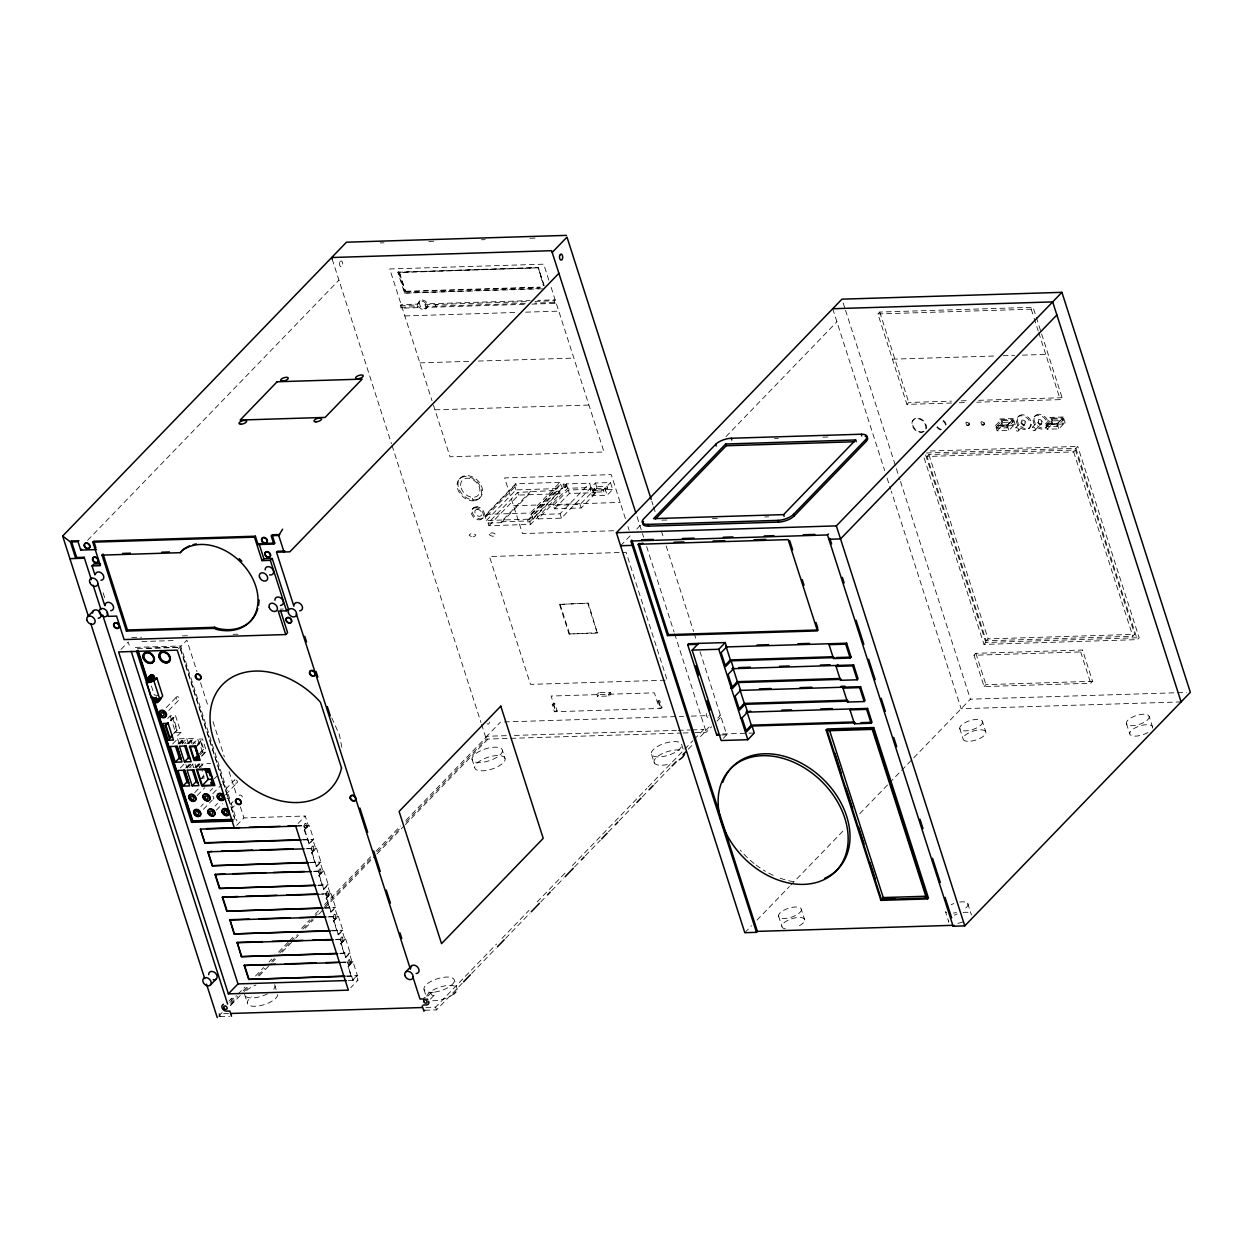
<?xml version="1.0" encoding="UTF-8"?>
<svg xmlns="http://www.w3.org/2000/svg" width="1253" height="1253" viewBox="0 0 1253 1253"><rect width="100%" height="100%" fill="white"/><g stroke="black" fill="none" stroke-linecap="round" stroke-linejoin="round"><path stroke-width="0.75" stroke-dasharray="5 3.75" d="M418.972 303.132C415.557 303.774 417.782 310.587 419.818 305.748M524.208 304.354L425.863 307.408L425.033 304.808L426.881 302.897M202.093 755.872L206.369 751.127L202.469 738.988L197.676 739.145L192.743 744.251M87.569 540.356L338.936 280.124M542.58 288.801L404.547 293.092L397.843 272.23L538.289 267.406L544.977 288.268M399.425 272.59L405.565 291.714L399.425 272.59L538.195 267.813L543.771 285.214M404.547 293.092L539.15 288.456M417.969 307.658L401.085 308.175L400.255 305.575L401.179 304.62L418.048 304.087L418.11 303.21A4.965 3.681 44 0 1 425.331 302.991L425.957 303.852L530.082 300.61M401.085 308.175L402.009 307.22L418.894 306.703L419.52 307.565A4.965 3.681 44 0 0 426.725 307.33L426.787 306.452L527.059 303.336M419.129 301.566L420.053 300.61M425.863 307.408L427.712 305.497M425.707 308.974L426.646 308.019M120.993 649.446L128.213 641.99L129.999 647.566M538.289 267.406L543.316 285.684M178.459 648.866L186.869 640.158L196.972 671.639M534.937 301.393L554.218 300.798L555.142 299.827L537.788 300.375M531.93 304.119L555.063 303.398L555.987 302.443L534.78 303.101M166.242 707.6L176.532 696.934M168.779 710.435L179.069 699.785A1.911 1.41 44 0 0 178.145 696.887A1.911 1.41 44 0 0 176.203 698.407A1.911 1.41 44 0 0 179.069 699.785M167.73 718.408L170.204 715.855L175.53 715.698L180.902 732.394L175.968 737.5M170.204 720.271L173.306 717.703L177.268 730.06L173.572 733.882M170.831 720.256L173.306 717.703M170.612 720.804L175.53 715.698M174.167 732.629L177.268 730.06M172.695 743.953L177.628 738.847L184.348 738.628L186.024 743.859M177.973 744.078L181.528 740.413L183.126 740.366L184.254 743.89M179.414 743.734L184.348 738.628M179.571 744.031L183.126 740.366M181.873 743.655L186.807 738.565L193.526 738.346L195.202 743.577M187.151 743.796L190.707 740.116L192.304 740.069L193.432 743.609M188.592 743.452L193.526 738.346M188.749 743.749L192.304 740.069M197.551 744.094L202.469 738.988M195.907 746.569L201.279 741.651L203.738 749.341L197.833 755.465M196.549 746.553L201.279 741.651M180.385 767.885L184.081 764.048M459.459 478.928L460.384 477.973M200.731 751.8L203.738 749.341M185.648 768.011L189.203 764.346L190.346 767.87M187.104 767.666L190.801 763.844M187.261 767.964L190.801 764.283L191.944 767.823M200.245 754.682L202.72 752.145L205.805 752.035M189.563 767.588L194.497 762.482L196.173 767.713M201.435 756.232L206.369 751.127M194.841 767.729L198.381 764.048L199.979 764.001L201.122 767.541M196.282 767.384L201.216 762.278L202.328 765.771M196.439 767.682L199.979 764.001M199.634 767.384L203.19 763.703L210.676 763.469M201.592 778.802L203.957 776.359L201.686 769.295M194.716 792.663L199.744 787.464M479.272 498.443L480.197 497.472A13.893 10.322 44 0 0 471.645 476.532A13.893 10.322 44 0 0 459.005 489.171A13.893 10.322 44 0 0 480.197 497.472M472.491 508.906L473.415 507.951M197.254 795.514L204.787 787.698M214.31 778.755L216.675 776.312M210.081 791.035L212.603 788.435M212.838 793.666L221.64 784.55M200.84 806.509L203.346 803.909M560.451 484.097L562.675 488.419L533.105 519.055L486.446 520.496L485.036 516.158L486.712 516.095L486.148 514.356L515.735 483.736L559.887 482.358L560.451 484.097L530.865 514.732L530.317 512.994L559.887 482.358M482.358 518.711L483.282 517.755M485.036 516.158L514.623 485.522L516.299 485.475L515.735 483.736M203.362 809.344L212.164 800.244M486.712 516.095L516.299 485.475M225.681 789.186L234.483 780.071M486.446 520.496L516.017 489.876L562.675 488.419M225.681 794.621L237.005 782.906M215.062 806.071L217.568 803.471M556.849 491.239L559.355 491.16L560.185 493.76L530.614 524.396L488.952 525.696L488.106 523.081L517.693 492.445L556.583 490.362L556.849 491.239L527.278 521.859L526.996 520.997L556.583 490.362M488.952 525.696L518.538 495.06L560.185 493.76M216.33 810.205L222.611 803.706M488.106 523.081L501.435 522.673L501.169 521.796L530.739 491.176M501.435 522.673L531.021 492.037M230.536 804.316L233.058 801.716M231.805 808.467L234.327 805.867M235.047 819.603L180.072 647.096L137.407 648.428M530.865 514.732L561.281 484.065M236.723 825.382L243.943 817.927L305.262 816.016L308.395 825.758L304.244 830.05L309.24 843.942L313.689 839.353L309.225 825.429L297.587 825.79M527.278 521.859L529.768 521.781L566.293 483.924L589.615 483.188L591.009 487.542L567.687 488.263L538.101 518.899L536.707 514.544L560.028 513.824L589.615 483.188M565.667 487.213A1.989 1.472 44 0 0 564.696 484.206A1.989 1.472 44 0 0 562.675 485.788A1.989 1.472 44 0 0 565.667 487.213L566.121 486.744A1.989 1.472 44 0 0 565.15 483.721A1.989 1.472 44 0 0 563.145 485.303A1.989 1.472 44 0 0 566.121 486.744M553.45 505.319L568.236 490.001L594.909 489.171L596.021 492.648L581.22 507.966L554.562 508.796L553.45 505.319L580.108 504.489L594.909 489.171M554.562 508.796L569.363 493.478L596.021 492.648M538.101 518.899L561.422 518.162L595.441 483.016L610.446 482.546L612.686 489.5L607.125 495.248L592.136 495.718L589.897 488.748L607.627 487.997L607.078 486.258L596.24 486.603L592.544 490.424L593.108 492.163L603.93 491.834L607.627 487.997M593.108 492.163L596.804 488.341L596.24 486.603M592.136 495.718L597.681 489.97L612.686 489.5M592.544 490.424L603.366 490.095L610.446 482.546M298.057 823.487L305.262 816.016M304.244 830.05L309.225 825.429M308.708 843.958L312.858 839.667L315.693 848.485L311.543 852.776L316.539 866.669L320.987 862.064L316.508 848.156L304.886 848.516M311.543 852.776L316.508 848.156M559.543 604.432L588.33 603.085L597.352 633.125L569.034 634.002L559.543 604.432L588.33 603.085M620.58 545.744L631.387 534.545M636.806 528.954L640.863 524.756M726.035 436.561L836.91 321.786M316.007 866.684L320.157 862.393L322.976 871.211L318.842 875.487L323.838 889.395L328.27 884.79L323.807 870.882L314.127 871.18M318.842 875.487L323.807 870.882M951.575 403.012L906.937 404.39L877.899 313.955L879.747 312.044L1033.067 307.283L1062.105 397.718L1060.257 399.629L976.807 402.229M569.034 634.002L597.822 632.64M323.305 889.411L327.456 885.119L330.275 893.937L326.14 898.213L331.137 912.121L335.569 907.517L331.105 893.608L319.484 893.969M326.14 898.213L331.105 893.608M229.017 1001.084L231.476 998.531M485.741 737.359L500.527 722.057M229.8 1002.619L236.566 995.618M237.929 994.209L244.695 987.207M255.534 975.993L263.647 967.567M269.066 961.959L271.776 959.156M278.542 952.155L288.018 942.334M289.38 940.94L294.8 935.333M301.566 928.316L309.695 919.906M315.098 914.298L319.17 910.101M324.59 904.494L370.622 856.833M376.041 851.226L400.412 825.993M405.831 820.386L487.072 736.263L506.588 735.668M218.633 1016.214L222.705 1012.001M230.85 1003.559L237.647 996.527M243.082 990.904L247.154 986.675M258.024 975.429L264.822 968.397M271.619 961.364L274.329 958.545M279.764 952.922L289.286 943.07M290.633 941.661L297.431 934.628M302.866 929.006L312.373 919.154M313.736 917.76L319.17 912.121M324.605 906.499L370.81 858.665M377.592 851.633L400.694 827.732M406.129 822.093L486.289 739.098L681.178 733.052M230.411 1005.313L234.107 1001.492A1.989 1.472 44 0 0 233.152 998.469A1.989 1.472 44 0 0 231.132 1000.051A1.989 1.472 44 0 0 234.107 1001.492M228.688 1013.536L218.962 1013.834L219.855 1016.622L222.564 1013.818M230.693 1005.407L242.878 992.783M244.241 991.389L248.298 987.176M259.12 975.962L271.321 963.353M272.668 961.944L275.378 959.14M282.144 952.139L294.33 939.515M295.692 938.121L298.402 935.318M305.168 928.301L313.297 919.89M318.701 914.283L375.571 855.407M376.934 853.998L404.014 825.962M405.361 824.568L487.965 739.051L487.072 736.263M330.604 912.137L334.739 907.845L337.574 916.648L333.439 920.939L338.435 934.832L342.868 930.243L338.404 916.335L326.782 916.695M333.439 920.939L338.404 916.335M662.007 707.475L661.083 708.431L554.437 711.735L552.213 704.781L553.137 703.826L554.797 703.779L557.037 710.733L556.113 711.688L551.085 696.041L654.395 692.831L659.423 708.478L662.007 707.475L659.783 700.505L657.183 701.523L659.783 700.505M554.797 703.779L552.213 704.781M337.903 934.848L342.038 930.572L344.873 939.374L340.722 943.666L345.734 957.558L350.167 952.969L345.703 939.061L336.008 939.358M554.437 711.735L557.037 710.733M340.722 943.666L345.703 939.061M598.762 692.69L596.914 694.616L597.462 696.355L609.13 695.995L610.978 694.068L610.415 692.329L598.762 692.69L599.31 694.444L597.462 696.355M345.202 957.574L349.336 953.298L352.171 962.1L348.021 966.392L352.485 980.3L356.635 976.024L357.966 980.191L350.762 987.662M610.415 692.329L608.566 694.256L609.13 695.995M348.553 966.376L353.001 961.787L357.465 975.695L353.017 980.285L348.021 966.392M906.937 404.39L908.785 402.479L951.481 401.148M877.899 313.955L1031.219 309.193L1033.067 307.283M927.032 456.468L928.88 454.557L1075.513 449.999L1134.701 634.347L1132.853 636.258L986.205 640.816L927.032 456.468L1073.664 451.91L1075.513 449.999M968.569 425.44A1.989 1.472 44 0 0 967.598 422.433A1.989 1.472 44 0 0 965.577 424.015A1.989 1.472 44 0 0 968.569 425.44L969.023 424.971A1.989 1.472 44 0 0 968.052 421.948A1.989 1.472 44 0 0 966.047 423.53A1.989 1.472 44 0 0 969.023 424.971M427.743 996.151L431.455 992.313M983.558 424.986A1.989 1.472 44 0 0 982.587 421.963A1.989 1.472 44 0 0 980.582 423.545A1.989 1.472 44 0 0 983.558 424.986L984.028 424.501A1.989 1.472 44 0 0 983.057 421.494A1.989 1.472 44 0 0 981.036 423.075A1.989 1.472 44 0 0 984.028 424.501M430.39 999.111L434.086 995.274A1.989 1.472 44 0 0 433.115 992.266A15.882 6.234 -17.8 0 1 430.045 981.929A15.882 6.234 -17.8 0 1 454.275 979.924L456.953 988.272M995.477 425.566L1001.037 419.818L1012.69 419.457L1014.366 424.673L1008.822 430.421L997.153 430.781L995.477 425.566L1007.146 425.19L1012.69 419.457M425.879 1007.412L435.605 1007.114L496.533 944.026M501.952 938.419L529.032 910.383M537.145 901.972L565.589 872.527M572.355 865.525L646.83 788.419M648.177 787.009L683.386 750.563M684.749 749.169L692.862 740.758M694.225 739.348L703.7 729.544L704.593 732.332L699.174 737.939M996.589 426.396L1002.149 420.663L1012.142 420.35L1012.706 422.089L1007.146 427.837L997.153 428.134L996.589 426.396L1006.598 426.098L1012.142 420.35M997.153 428.134L1002.698 422.402L1012.706 422.089M705.705 730.53L711.077 724.97M717.797 718L720.491 715.212L716.591 715.338M424.83 1010.247L436.498 1009.887L462.216 983.26M471.692 973.44L496.063 948.208M505.554 938.403L529.925 913.155M540.748 901.941L546.167 896.334M551.586 890.726L563.772 878.118M574.61 866.904L580.014 861.297M585.433 855.689L600.328 840.262M608.457 831.851L613.876 826.244M619.295 820.637L635.537 803.815M642.303 796.814L647.723 791.207M654.489 784.19L670.747 767.369M688.336 749.153L693.755 743.546M694.835 732.629L706.253 732.269L711.641 726.709M717.014 721.133L721.055 716.951M997.153 430.781L1002.713 425.033L1014.366 424.673M1018.172 416.763L1019.096 415.808M1015.65 427.899L1022.119 421.196M1018.282 430.86A1.989 1.472 44 0 0 1017.326 427.853A1.989 1.472 44 0 0 1015.306 429.434A1.989 1.472 44 0 0 1018.282 430.86L1024.75 424.156A1.989 1.472 44 0 0 1023.795 421.149A1.989 1.472 44 0 0 1021.775 422.731A1.989 1.472 44 0 0 1024.75 424.156M723.388 738.236L727.633 733.835M1034.837 416.247L1035.761 415.291M1028.713 428.604A7.941 5.889 44 0 0 1024.844 416.56A7.941 5.889 44 0 0 1016.778 422.887A7.941 5.889 44 0 0 1028.713 428.604L1029.637 427.649A7.941 5.889 44 0 0 1025.768 415.604A7.941 5.889 44 0 0 1017.702 421.932A7.941 5.889 44 0 0 1029.637 427.649M1032.315 427.383L1038.784 420.679M1034.947 430.343A1.989 1.472 44 0 0 1033.976 427.336A1.989 1.472 44 0 0 1031.971 428.918A1.989 1.472 44 0 0 1034.947 430.343L1041.415 423.639A1.989 1.472 44 0 0 1040.46 420.632A1.989 1.472 44 0 0 1038.439 422.214A1.989 1.472 44 0 0 1041.415 423.639M1045.472 424L1051.016 418.267L1062.685 417.907L1064.361 423.122L1058.816 428.855L1047.148 429.231L1045.472 424L1057.14 423.639L1062.685 417.907M1046.584 424.845L1052.128 419.113L1062.137 418.8L1062.685 420.538L1057.14 426.286L1047.148 426.584L1046.584 424.845L1056.592 424.532L1062.137 418.8M1045.378 428.087A7.941 5.889 44 0 0 1041.509 416.043A7.941 5.889 44 0 0 1033.443 422.371A7.941 5.889 44 0 0 1045.378 428.087L1046.302 427.132A7.941 5.889 44 0 0 1042.433 415.088A7.941 5.889 44 0 0 1034.367 421.415A7.941 5.889 44 0 0 1046.302 427.132M1047.148 426.584L1052.692 420.851L1062.685 420.538M1047.148 429.231L1052.692 423.483L1064.361 423.122M926.453 452.975L1075.888 448.323L1077.737 446.413L1139.149 637.714L1137.301 639.641L983.997 644.402L922.568 453.085M986.205 640.816L988.069 638.905L1134.701 634.347M983.997 644.402L985.845 642.476L1139.149 637.714M974.02 655.241L975.868 653.33L1082.514 650.025L1092.569 681.319L1090.721 683.23L984.059 686.55L974.02 655.241L1080.666 651.936L1082.514 650.025M744.815 932.702L751.565 925.701M756.984 920.109L789.437 886.513M790.784 885.119L844.867 829.126M859.73 813.73L888.126 784.331M889.489 782.921L900.296 771.723M901.643 770.329L970.386 699.174L1186.45 692.455M984.059 686.55L985.907 684.639L1092.569 681.319M380.113 242.91L384.013 242.8M428.777 241.406L434.619 241.218M481.34 239.777L485.224 239.652M530.003 238.258L535.845 238.086M397.843 272.23L538.195 267.813M406.019 291.244L540.435 287.062M405.565 291.714L539.98 287.548M400.255 305.575L417.124 305.043M425.033 304.808L527.231 301.628M404.797 315.928L515.891 312.467M525.649 312.169L558.775 311.136M419.88 362.884L470.548 361.303M478.348 361.068L573.858 358.092M892.418 359.172L995.274 355.977M1003.042 355.742L1014.679 355.382M1022.448 355.147L1045.738 354.411M434.948 409.841L588.926 405.048M961.192 400.85L968.945 400.615M978.656 400.318L1062.105 397.718M959.344 402.761L967.097 402.526M774.479 438.675L778.364 438.55M822.986 437.172L828.797 436.984M930.243 451.002L1077.737 446.413M513.542 505.758L620.204 502.437M486.148 514.356L530.317 512.994M501.169 521.796L526.996 520.997M661.897 520.152L667.724 519.979M712.346 518.585L718.157 518.413M764.722 516.956L768.606 516.847M613.625 530.755L522.485 533.574L504.614 477.926L611.26 474.621L625.56 519.134M280.061 609.162L283.397 609.052M131.8 637.479L141.542 637.166M182.437 635.897L190.221 635.663M233.074 634.331L240.858 634.096M141.902 641.552L173.18 640.581M135.324 647.378L180.651 645.968L236.833 820.95M146.805 648.428L179.774 647.409L234.452 817.755M665.202 680.191L530.505 684.373L489.469 556.551L626.108 552.307L667.144 680.128M504.426 721.932L683.511 716.371M691.296 716.121L708.806 715.588M180.902 732.394L175.561 732.551L170.204 715.855M1181.109 701.915L961.145 708.744L891.259 491.082M514.388 735.417L676.369 730.389M678.327 730.327L690.043 729.966M691.985 729.904L703.7 729.544M683.12 732.989L692.878 732.692M722.636 733.992L754.29 733.005M721.712 734.947L726.709 734.791L700.051 651.732M202.359 776.406L203.957 776.359M199.525 778.176L204.568 778.019M296.82 826.119L308.395 825.758M305.09 828.076A2.381 1.3 88.2 0 0 306.186 824.537A2.381 1.3 88.2 0 0 303.931 824.458A2.381 1.3 88.2 0 0 305.09 828.076L305.622 828.061A2.381 1.3 88.2 0 0 306.719 824.521A2.381 1.3 88.2 0 0 304.463 824.443A2.381 1.3 88.2 0 0 305.622 828.061M302.051 839.714L313.689 839.353M303.21 839.964L312.858 839.667M306.045 848.782L315.693 848.485M312.389 850.803A2.381 1.3 88.2 0 0 313.469 847.263A2.381 1.3 88.2 0 0 311.23 847.185A2.381 1.3 88.2 0 0 312.389 850.803L312.921 850.787A2.381 1.3 88.2 0 0 314.002 847.247A2.381 1.3 88.2 0 0 311.762 847.169A2.381 1.3 88.2 0 0 312.921 850.787M309.35 862.424L320.987 862.064M310.509 862.69L320.157 862.393M313.344 871.508L322.976 871.211M319.687 873.529A2.381 1.3 88.2 0 0 320.768 869.989A2.381 1.3 88.2 0 0 318.528 869.911A2.381 1.3 88.2 0 0 319.687 873.529L320.22 873.498A2.381 1.3 88.2 0 0 321.301 869.974A2.381 1.3 88.2 0 0 319.061 869.895A2.381 1.3 88.2 0 0 320.22 873.498M318.591 885.104L328.27 884.79M317.808 885.417L327.456 885.119M318.701 894.282L330.275 893.937M326.986 896.24A2.381 1.3 88.2 0 0 328.067 892.716A2.381 1.3 88.2 0 0 325.827 892.637A2.381 1.3 88.2 0 0 326.986 896.24L327.519 896.224A2.381 1.3 88.2 0 0 328.599 892.7A2.381 1.3 88.2 0 0 326.36 892.622A2.381 1.3 88.2 0 0 327.519 896.224M323.947 907.877L335.569 907.517M325.107 908.143L334.739 907.845M327.926 916.961L337.574 916.648M334.285 918.966A2.381 1.3 88.2 0 0 335.365 915.442A2.381 1.3 88.2 0 0 333.126 915.363A2.381 1.3 88.2 0 0 334.285 918.966L334.817 918.95A2.381 1.3 88.2 0 0 335.898 915.426A2.381 1.3 88.2 0 0 333.658 915.332A2.381 1.3 88.2 0 0 334.817 918.95M331.246 930.603L342.868 930.243M332.405 930.869L342.038 930.572M335.224 939.672L344.873 939.374M341.583 941.692A2.381 1.3 88.2 0 0 342.664 938.168A2.381 1.3 88.2 0 0 340.409 938.074A2.381 1.3 88.2 0 0 341.583 941.692L342.116 941.676A2.381 1.3 88.2 0 0 343.197 938.152A2.381 1.3 88.2 0 0 340.957 938.058A2.381 1.3 88.2 0 0 342.116 941.676M340.471 953.267L350.167 952.969M339.688 953.596L349.336 953.298M341.364 962.147L353.001 961.787M340.597 962.461L352.171 962.1M348.867 964.418A2.381 1.3 88.2 0 0 349.963 960.894A2.381 1.3 88.2 0 0 347.707 960.8A2.381 1.3 88.2 0 0 348.867 964.418L349.399 964.403A2.381 1.3 88.2 0 0 350.495 960.879A2.381 1.3 88.2 0 0 348.24 960.785A2.381 1.3 88.2 0 0 349.399 964.403M345.828 976.056L357.465 975.695M346.987 976.322L356.635 976.024M348.303 980.488L357.966 980.191M219.855 1016.622L229.581 1016.308M158.505 695.54L154.291 694.976L151.018 684.78M202.72 752.145L197.676 739.145M331.81 717.906L339.422 734.853L342.006 748.135M1031.219 309.193L1033.537 316.429M1034.117 318.246L1038.189 330.902M1038.768 332.718L1060.257 399.629M1075.888 448.323L1137.301 639.641M1073.664 451.91L1132.853 636.258M1057.14 423.639L1058.816 428.855M1056.592 424.532L1057.14 426.286M1149.173 716.387A11.919 4.667 -17.8 0 1 1133.198 725.659A11.919 4.667 -17.8 0 1 1131.036 717.844A11.919 4.667 -17.8 0 1 1149.173 716.387L1152.525 726.834M1052.128 419.113L1052.692 420.851M1051.016 418.267L1052.692 423.483M1126.431 723.529L1129.783 733.976M1080.666 651.936L1090.721 683.23M1007.146 425.19L1008.822 430.421M1006.598 426.098L1007.146 427.837M1002.149 420.663L1002.698 422.402M1001.037 419.818L1002.713 425.033M928.88 454.557L988.069 638.905M879.747 312.044L908.785 402.479M925.622 454.886L985.845 642.476M975.868 653.33L985.907 684.639M982.587 721.9A11.919 4.667 -17.8 0 1 965.812 730.875A11.919 4.667 -17.8 0 1 965.092 722.636A11.919 4.667 -17.8 0 1 982.587 721.9L985.939 732.347A11.919 4.667 -17.8 0 1 969.164 741.306A11.919 4.667 -17.8 0 1 968.444 733.068A11.919 4.667 -17.8 0 1 985.939 732.347M843.159 302.897L844.945 308.473M845.54 310.337L899.905 479.633M900.5 481.497L970.386 699.174M832.712 308.739L884.681 470.611M887.077 478.051L890.664 489.218M959.735 728.369L963.087 738.8M967.708 903.413L971.059 913.86M801.403 909.6A11.919 4.667 -17.8 0 1 784.425 918.48A11.919 4.667 -17.8 0 1 784.08 910.132A11.919 4.667 -17.8 0 1 801.403 909.6L804.739 920.031M651.811 501.278L653.001 505.006M653.596 506.854L655.382 512.446M661.365 531.053L663.15 536.629M666.142 545.932L693.614 631.496M694.209 633.36L696.605 640.8M778.536 915.88L781.888 926.312M637.072 516.784L643.635 537.224M646.626 546.527L674.067 632.029M674.662 633.877L706.253 732.269M548.861 280.233L543.708 264.179L389.73 268.956L432.05 400.803M551.148 287.36L604.009 452.004L450.031 456.797L432.63 402.605M627.941 526.558L629.131 530.27M554.218 300.798L555.063 303.398M604.901 488.294L607.125 495.248M603.366 490.095L603.93 491.834M683.104 749.012L681.491 744A15.882 6.234 -17.8 0 0 657.527 746.428A15.882 6.234 -17.8 0 0 659.203 756.922A15.882 6.234 -17.8 0 0 681.757 745.629M595.441 483.016L597.681 489.97M658.859 701.476L661.083 708.431M658.107 700.568L660.347 707.522M580.108 504.489L581.22 507.966M566.293 483.924L567.687 488.263M568.236 490.001L569.363 493.478M651.591 754.525L654.27 762.873A15.882 6.234 -17.8 0 0 670.888 763.625M560.028 513.824L561.422 518.162M587.861 603.554L597.352 633.125M531.711 514.701L533.105 519.055M559.997 603.962L569.489 633.517M529.768 521.781L530.614 524.396M517.693 492.445L518.538 495.06M514.623 485.522L516.017 489.876M553.137 703.826L555.361 710.78M472.428 498.255L473.242 500.761M398.297 271.744L405.001 292.622M502.484 750.641A15.882 6.234 -17.8 0 1 479.852 762.482A15.882 6.234 -17.8 0 1 479.398 751.361A15.882 6.234 -17.8 0 1 502.484 750.641L505.163 758.989A15.882 6.234 -17.8 0 1 482.53 770.83A15.882 6.234 -17.8 0 1 482.076 759.71A15.882 6.234 -17.8 0 1 505.163 758.989M332.233 259.261L391.453 443.687M392.048 445.551L480.964 722.495M481.559 724.359L486.289 739.098M472.005 759.02L474.683 767.369M435.605 1007.114L436.498 1009.887M423.984 989.51L426.114 996.182M304.777 830.034L309.24 843.942M312.075 852.745L316.539 866.669M319.374 875.471L323.838 889.395M326.673 898.197L331.137 912.121M333.971 920.924L338.435 934.832M341.255 943.65L345.734 957.558M200.543 682.744L208.264 706.817M213.026 721.634L224.318 756.812M229.08 771.629L236.801 795.702M240.372 806.807L243.943 817.927M200.637 741.682L203.111 749.357M275.065 986.221L276.13 989.557M190.707 740.116L191.834 743.655M198.381 764.048L199.525 767.588M186.807 738.565L188.483 743.796M192.586 764.314L193.714 767.791M181.528 740.413L182.656 743.937M172.663 717.718L176.626 730.076M177.628 738.847L179.304 744.078M185.867 764.518L186.995 768.011M244.57 994.349L247.248 1002.698M103.153 592.826L105.456 600.03M924.181 431.392A7.941 5.889 44 0 1 912.482 426.271A7.941 5.889 44 0 1 919.107 418.862A7.941 5.889 44 0 1 925.215 430.233M785.365 928.802A11.919 4.667 -17.8 0 1 786.602 921.018A11.919 4.667 -17.8 0 1 803.596 918.292A11.919 4.667 -17.8 0 1 796.469 927.016M1147.92 732.519A11.919 4.667 -17.8 0 1 1130.504 735.01A11.919 4.667 -17.8 0 1 1139.901 725.894A11.919 4.667 -17.8 0 1 1152.447 728.118M941.363 429.387A5.952 4.417 44 0 1 936.649 425.816M943.399 420.507A5.952 4.417 44 0 1 946.313 425.519M940.909 429.873A5.952 4.417 44 0 1 936.195 426.286M942.929 420.992A5.952 4.417 44 0 1 945.843 425.989M959.767 902.035A11.919 4.667 -17.8 0 1 964.544 908.942M956.399 912.482A11.919 4.667 -17.8 0 1 953.439 913.092M946.595 912.591A11.919 4.667 -17.8 0 1 945.514 911.698L948.85 922.13A11.919 4.667 -17.8 0 1 948.521 920.955M951.074 904.776A11.919 4.667 -17.8 0 1 953.846 903.57M962.711 921.989A11.919 4.667 -17.8 0 1 956.791 923.524M954.426 915.207A11.919 4.667 -17.8 0 1 957.198 914.001M963.118 912.466A11.919 4.667 -17.8 0 1 971.388 915.035M793.541 881.658A73.473 54.537 44 0 1 779.93 878.102M773.226 875.346A73.473 54.537 44 0 1 763.328 870.021M760.164 867.969A73.473 54.537 44 0 1 755.543 864.617M754.024 863.442A73.473 54.537 44 0 1 740.288 850.067M212.916 796.297A1.911 1.41 44 0 1 213.088 799.116M434.086 995.274A1.989 1.472 44 0 1 431.095 993.848A1.989 1.472 44 0 1 433.115 992.266A15.882 6.234 -17.8 0 0 454.275 979.924M227.138 795.859A1.911 1.41 44 0 1 226.918 798.741M489.5 722.073A2.976 1.613 88.2 0 1 487.119 723.701M707.929 717.327A2.976 1.613 88.2 0 1 706.316 713.521M222.486 780.901A1.911 1.41 44 0 1 222.893 783.25M654.364 763.03A15.882 6.234 -17.8 0 1 664.121 752.849A15.882 6.234 -17.8 0 1 682.901 751.08M239.088 795.483A1.911 1.41 44 0 1 242.283 797.018M236.081 780.024A1.911 1.41 44 0 1 237.256 782.639A1.911 1.41 44 0 1 234.624 782.373A1.911 1.41 44 0 1 234.812 779.899M274.548 984.67A15.882 6.234 -17.8 0 1 273.013 990.011M267.422 993.88A15.882 6.234 -17.8 0 1 245.087 995.9M246.622 990.559A15.882 6.234 -17.8 0 1 255.894 985.062M277.743 994.569A15.882 6.234 -17.8 0 1 256.646 1006.19A15.882 6.234 -17.8 0 1 251.728 996.918M426.725 996.151A15.882 6.234 -17.8 0 1 444.048 986.048A15.882 6.234 -17.8 0 1 456.891 989.98M453.743 993.911A15.882 6.234 -17.8 0 1 432.332 1000.693M419.035 302.255L420.444 306.609A4.965 3.681 44 0 0 427.649 306.374L426.255 302.036A4.965 3.681 44 0 0 419.035 302.255M489.296 534.404L489.156 534.608A6.657 4.934 44 0 0 493.04 536.284A6.657 4.934 44 0 0 495.812 534.436A6.657 4.934 44 0 0 491.928 532.807A6.657 4.934 44 0 0 489.296 534.404M477.283 509.376L476.453 509.501A3.978 2.945 44 0 0 476.469 515.124A3.978 2.945 44 0 0 481.841 514.278A3.978 2.945 44 0 0 477.283 509.376M437.579 304.714L435.339 304.792L435.981 306.797L438.221 306.719L437.579 304.714M1013.254 418.565L999.925 418.972L1002.149 425.926L1015.478 425.519L1013.254 418.565M1063.249 416.998L1049.904 417.421L1052.144 424.375L1065.473 423.968L1063.249 416.998M474.292 500.777L471.206 500.746A13.893 10.322 44 0 1 457.564 482.013A13.893 10.322 44 0 1 477.487 482.264A13.893 10.322 44 0 1 474.292 500.777M477.471 506.823L475.921 506.807A6.954 5.153 44 0 0 474.26 516.032A6.954 5.153 44 0 0 484.238 516.22A6.954 5.153 44 0 0 477.471 506.823M476.547 507.794L474.997 507.763A6.954 5.153 44 0 0 473.336 516.988A6.954 5.153 44 0 0 483.313 517.176A6.954 5.153 44 0 0 476.547 507.794M912.717 425.19A7.941 5.889 44 0 0 924.651 430.907A7.941 5.889 44 0 0 920.783 418.862A7.941 5.889 44 0 0 912.717 425.19M1020.944 422.762A2.976 2.208 44 0 0 1025.408 424.908A2.976 2.208 44 0 0 1023.967 420.381A2.976 2.208 44 0 0 1020.944 422.762M1037.609 422.245A2.976 2.208 44 0 0 1042.073 424.391A2.976 2.208 44 0 0 1040.632 419.865A2.976 2.208 44 0 0 1037.609 422.245M473.054 536.879A6.657 4.934 44 0 0 475.827 535.031A6.657 4.934 44 0 0 471.927 533.386A6.657 4.934 44 0 0 469.155 535.235A6.657 4.934 44 0 0 473.054 536.879M339.704 262.41A2.976 1.613 88.2 0 0 341.161 266.92A2.976 1.613 88.2 0 0 342.523 262.519A2.976 1.613 88.2 0 0 339.704 262.41M461.12 488.012A10.917 8.113 44 0 0 477.534 495.875A10.917 8.113 44 0 0 472.209 479.304A10.917 8.113 44 0 0 461.12 488.012"/><path stroke-width="1.5" d="M150.188 681.914C140.947 673.159 160.776 681.883 146.413 682.728L151.331 698.046C165.239 696.809 152.521 708.618 155.56 698.61M158.223 701.069L162.733 696.12L156.923 678.03C152.96 681.507 154.182 668.444 147.744 678.531M156.844 702.62C159.898 701.022 163.892 694.46 158.113 700.552M282.614 529.205L278.73 535.485L284.039 551.993L284.964 551.038L277.461 551.273L276.537 552.228L293.875 606.217M181.81 550.881A49.243 36.556 44 0 1 253.623 580.687A49.243 36.556 44 0 1 217.145 629.57L213.683 628.364L126.428 631.073L102.041 555.11L180.197 552.683L182.844 549.801A49.243 36.556 44 0 1 189.563 545.885M150.987 675.148L150.814 677.419M88.399 616.257L62.65 536.049L346.47 242.205L566.434 235.376M78.955 540.748L71.358 540.998L70.434 541.954L75.744 558.462L76.668 557.507L84.17 557.272L91.344 579.622M62.65 536.049L70.434 541.954L78.031 541.719L80.709 550.067L81.633 549.096M94.946 574.923L92.049 565.917L100.381 565.651L92.847 542.173L93.771 541.218L255.408 536.206L258.087 544.554L273.812 544.068L274.736 543.113L272.606 536.425M84.17 557.272L83.246 558.243L69.902 558.65M102.041 555.11L103.075 554.03L127.461 629.993L126.428 631.073M92.049 565.917L93.897 564.007L100.569 563.803M87.773 616.633L93.693 610.509M180.197 552.683L181.231 551.602M92.847 542.173L254.484 537.161L255.408 536.206M258.087 544.554L259.011 543.598L263.866 558.728L262.018 560.639L254.484 537.161M552.197 252.433L566.982 237.115L651.2 499.414M147.572 678.954L151.394 674.928M147.525 679.455L151.864 674.85M147.635 679.972L152.38 674.897M149.953 678.139L152.913 675.085M146.413 682.728L148.387 680.692M150.454 678.453L153.414 675.383M150.893 678.86L153.853 675.79M151.237 679.33L154.197 676.275M151.472 679.846L154.432 676.792M151.174 680.896L154.526 677.309M154.495 677.795L150.736 681.804L153.962 681.099L156.923 678.03M151.065 681.616L154.323 678.218M262.018 560.639L270.35 560.373L272.199 558.462L288.394 608.895L286.545 610.822L278.213 611.072L285.747 634.551L124.11 639.578L116.576 616.1L108.244 616.351L107.085 612.748M213.683 628.364L214.717 627.283L218.179 628.505A49.243 36.556 44 0 0 257.789 608.598M558.901 273.295L289.866 551.821L276.537 552.228M154.385 699.237L156.359 697.201M154.213 699.66L156.186 697.623M154.182 700.145L156.155 698.109M155.294 702.072L157.267 700.035M157.314 702.526L161.136 698.501M172.334 735.151L169.233 737.735L165.271 725.377L167.73 722.824M165.271 725.377L168.372 722.809M168.168 740.21L173.494 740.053L168.137 723.357L162.812 723.514L168.168 740.21L171.865 736.388M285.747 634.551L287.595 632.64L280.641 610.963M175.263 762.2L181.983 761.981L176.955 746.287L170.236 746.506L175.263 762.2L180.197 757.094M184.457 761.902L191.161 761.699L186.133 746.005L179.414 746.208L184.457 761.902L189.375 756.812M194.168 758.926L190.284 746.804L195.076 746.647L198.976 758.77L195.311 759.788L194.168 758.926L197.864 755.105M195.311 759.788L199.008 755.966M182.954 786.132L189.673 785.913L184.63 770.219L177.91 770.423L182.954 786.132L187.887 781.026M192.132 785.835L198.851 785.631L193.808 769.937L187.089 770.141L192.132 785.835L197.066 780.729M202.313 785.521L211.663 785.239L210.77 782.436L212.258 782.389L211.209 779.1L212.337 779.068L211.256 775.732L210.144 775.764L209.047 772.365L207.544 772.412L206.62 769.546L197.269 769.828L202.313 785.521L208.217 779.397L211.961 779.288M152.568 696.872L192.398 820.934L231.789 819.399M200.402 829.11L204.881 843.018L200.402 829.11L296.82 826.119M308.583 862.753L212.164 865.745L207.7 851.836L211.882 851.413M212.164 865.745L307.424 862.487M315.881 885.479L219.463 888.471L214.999 874.563L224.976 873.952M219.463 888.471L314.707 885.213M323.18 908.206L226.762 911.197L222.298 897.289L238.086 896.49M226.762 911.197L322.005 907.939M330.479 930.932L234.06 933.924L229.894 919.702L249.269 919.107M952.092 925.34L757.407 931.386L756.483 932.342L744.815 932.702L616.382 532.713L841.953 299.169L1061.918 292.341L1190.35 692.329L964.779 925.873L953.11 926.233L827.481 534.937L828.405 533.982M234.06 933.924L329.304 930.666M866.23 441.385L865.666 439.646A11.919 4.667 -17.8 0 0 861.218 434.227L731.235 438.252A11.919 4.667 -17.8 0 0 715.698 444.314L643.588 518.961A11.919 4.667 -17.8 0 0 648.036 524.396L648.6 526.135L778.583 522.094A11.919 4.667 -17.8 0 0 794.12 516.048L866.23 441.385A11.919 4.667 -17.8 0 0 866.716 436.952M337.762 953.658L241.359 956.65L237.177 942.428L262.378 941.645M855.674 439.96L725.691 444.001L653.58 518.648L783.564 514.623L855.674 439.96L856.238 441.698M655.476 519.008L726.254 445.739L854.295 441.761M633.157 544.428L632.232 545.384L620.58 545.744M210.175 985.281A4.761 3.54 44 0 0 207.857 978.06A4.761 3.54 44 0 0 203.017 981.851A4.761 3.54 44 0 0 210.175 985.281L216.096 979.157M638.169 544.272L788.137 539.62L817.457 630.917L667.473 635.584L638.169 544.272L642.977 543.191M241.359 956.65L336.603 953.392M345.061 976.369L248.658 979.376L244.178 965.452L275.488 964.183M234.327 827.873L177.253 650.119L118.596 651.936L228.375 993.864L237.992 983.918L346.361 980.551M248.658 979.376L343.902 976.118M667.473 635.584L668.397 634.629L818.381 629.961M648.036 524.396L778.019 520.355A11.919 4.667 -17.8 0 0 793.556 514.31L865.666 439.646M720.036 734.994L716.716 735.104L687.678 644.668L688.602 643.713L725.268 642.57L726.662 646.924L721.117 652.656L725.581 666.565L731.125 660.832L733.631 668.648L728.087 674.396L732.551 688.304L730.891 688.367L737.359 681.663L840.403 678.468M840.967 686.346L844.851 686.221L843.003 688.148L847.482 702.056L864.131 701.539L865.071 700.584L860.592 686.675L740.617 690.387L735.072 696.135L739.536 710.044L745.081 704.311L747.602 712.127L742.042 717.875L746.522 731.783L752.066 726.051L754.29 733.005L747.822 739.709L721.164 740.523L692.126 650.103L698.594 643.4M405.737 971.905L411.657 965.781M616.382 532.713L836.346 525.884L1061.918 292.341M692.126 650.103L718.783 649.273L725.268 642.57M1056.874 314.957L840.544 538.915L828.875 539.276L829.799 538.32L831.585 543.912M725.017 665.468L730.374 659.924L833.417 656.729M732.551 688.304L738.095 682.572L740.617 690.387M424.83 1010.247L423.906 1011.202L422.23 1005.987M463.579 981.851L470.345 974.85M497.425 946.814L504.192 939.797M531.272 911.761L539.401 903.35M547.53 894.94L550.239 892.136M565.119 876.708L573.247 868.298M581.376 859.887L584.086 857.083M601.691 838.868L607.094 833.261M615.223 824.85L617.933 822.046M636.884 802.421L640.956 798.208M649.07 789.797L653.142 785.6M672.094 765.975L676.15 761.761M682.932 754.76L685.642 751.957M738.972 708.947L744.345 703.403L847.373 700.208M716.716 735.104L717.64 734.148M750.735 711.109L745.927 712.19L867.577 708.415L872.041 722.323L871.117 723.279L854.452 723.795L849.988 709.887L850.912 708.932M745.958 730.687L751.314 725.142L854.358 721.947M726.662 646.924L846.636 643.196L851.1 657.105L850.176 658.06L833.511 658.577L829.047 644.668L829.972 643.713M829.047 644.668L845.712 644.152L846.636 643.196M731.971 668.71L853.622 664.936L858.086 678.844L857.162 679.799L840.497 680.316L836.033 666.408L837.881 664.497M836.033 666.408L852.698 665.891L853.622 664.936M840.497 680.316L841.421 679.361L736.435 682.619M843.003 688.148L859.668 687.631L860.592 686.675M847.482 702.056L848.406 701.1L743.421 704.358M826.134 729.951L827.058 728.98L873.717 727.539L928.442 897.978L927.518 898.934L880.859 900.374L826.134 729.951L872.793 728.494L873.717 727.539M849.988 709.887L866.653 709.37L867.577 708.415M854.452 723.795L855.376 722.84L750.39 726.098M881.407 899.482L926.406 898.088L872.245 729.387L827.246 730.781L881.407 899.482L883.255 897.571L926.296 896.24M880.859 900.374L881.783 899.419M953.11 926.233L954.034 925.278M151.754 675.994L152.709 675.962M832.712 308.739L1052.677 301.91L1181.109 701.915M272.058 534.765L279.654 534.53L278.73 535.485L271.134 535.72L273.812 544.068M260.765 543.536L274.736 543.113M80.709 550.067L96.45 549.566M122.622 553.419L130.422 553.184M161.684 552.213L169.5 551.962M641.505 539.777L653.189 539.416M682.384 538.508L694.068 538.148M723.279 537.239L733.005 536.942M764.158 535.971L773.884 535.673M803.095 534.765L814.779 534.404M827.481 534.937L630.839 541.045L756.483 932.342M674.145 542.236L683.887 541.923M713.098 541.014L724.782 540.654M754.008 539.745L765.693 539.385M263.866 558.728L272.199 558.462M127.461 629.993L214.717 627.283M687.678 644.668L697.67 644.355M757.016 645.044L768.684 644.684M797.848 643.776L809.516 643.415M729.45 660.879L834.435 657.621M836.299 657.559L851.1 657.105M738.722 667.567L750.39 667.207M779.554 666.298L789.28 666.001M820.386 665.03L830.097 664.732M759.318 688.884L770.987 688.524M800.134 687.615L811.803 687.255M781.841 710.138L791.567 709.84M820.731 708.932L832.399 708.571M740.382 717.922L742.042 717.875M860.936 722.668L870.193 722.37M186.384 746.193L184.786 746.255L188.749 758.598L190.346 758.551M194.074 770.125L192.461 770.172L196.439 782.53L198.037 782.483M192.398 820.934L233.121 819.666M233.058 821.075L191.505 822.36L136.53 651.106M206.51 828.625L239.464 827.606M249.143 827.293L280.155 826.338M287.908 826.103L295.661 825.852M205.163 842.721L300.125 839.761M204.881 843.018L301.284 840.027M221.562 851.1L252.573 850.145M260.326 849.91L293.265 848.876M207.7 851.836L304.119 848.845M232.729 873.717L265.683 872.683M273.436 872.448L304.432 871.477M214.999 874.563L311.417 871.571M245.839 896.255L276.85 895.3M286.545 894.987L317.542 894.031M222.298 897.289L318.701 894.282M883.725 899.356L895.394 898.996M924.557 898.088L928.442 897.978M258.948 918.794L289.96 917.838M299.655 917.541L324.84 916.757M229.597 920.015L325.999 917.008M272.058 941.348L303.069 940.376M312.764 940.079L332.139 939.484M236.88 942.726L333.298 939.734M285.167 963.886L316.179 962.93M325.858 962.617L339.438 962.194M244.178 965.452L340.597 962.461M228.375 993.864L348.365 990.152L295.645 825.978M423.326 998.939L419.99 999.033L412.817 976.698M423.154 1005.031L426.49 1004.937A3.978 2.945 44 0 0 428.698 1001.351M230.63 1013.473L421.979 1007.537M156.155 698.688L159.773 699.174L153.962 681.099M861.218 434.227L861.782 435.966M836.346 525.884L964.779 925.873M842.345 577.398L844.13 582.974M856.081 620.188L863.85 644.371M868.627 659.25L875.189 679.706M881.172 698.313L885.354 711.344M893.702 737.39L896.694 746.678M919.984 819.243L922.975 828.546M932.53 858.305L940.298 882.488M945.075 897.383L951.654 917.838M845.712 644.152L850.176 658.06M852.698 665.891L857.162 679.799M859.668 687.631L864.131 701.539M866.653 709.37L871.117 723.279M872.793 728.494L927.518 898.934M793.556 514.31L794.12 516.048M783.564 514.623L784.127 516.361M789.656 540.529L792.648 549.848M802.218 579.653L804.019 585.245M815.985 622.506L817.786 628.098M778.019 520.355L778.583 522.094M829.69 730.734L883.255 897.571M834.796 753.069L841.327 773.446M846.088 788.262L852.635 808.639M858.587 827.168L863.943 843.849M869.88 862.377L875.236 879.042M731.235 438.252L731.799 439.991M725.691 444.001L726.254 445.739M715.698 444.314L716.246 446.052M725.91 646.015L730.374 659.924M732.895 667.755L737.359 681.663M739.881 689.495L744.345 703.403M746.851 711.234L751.314 725.142M718.783 649.273L747.822 739.709M695.713 665.86L698.673 675.085M706.974 700.928L709.934 710.153M635.882 513.072L551.633 250.694L331.669 257.523L332.233 259.261M639.093 543.316L668.397 634.629M631.763 540.09L757.407 931.386M304.761 636.305L306.546 641.849M316.038 671.436L317.823 676.98M327.315 706.551L330.291 715.792M359.924 808.091L367.693 832.305M373.676 850.928L380.254 871.43M386.237 890.053L390.419 903.084M399.989 932.89L401.79 938.481M296.272 613.672L410.436 969.242M270.35 560.373L286.545 610.822M204.865 768.935L208.217 779.397M207.998 851.523L212.462 865.447M215.297 874.249L219.761 888.158M222.595 896.976L227.059 910.884M229.894 919.702L234.358 933.61M237.177 942.428L241.657 956.337M244.476 965.155L248.94 979.063M165.913 725.362L169.875 737.704M137.971 650.197L147.823 680.896M153.195 697.592L192.696 820.621M137.705 650.589L147.807 682.055M131.189 651.278L237.992 983.918M94.304 542.894L95.917 547.906M97.828 583.929L104.766 605.544M93.129 585.198L100.898 609.412M102.699 614.988L227.623 1004.076M231.523 1016.261L229.847 1011.046L226.511 1011.14A3.978 2.945 44 0 1 222.235 1008.226A3.978 2.945 44 0 1 223.457 1004.326M71.358 540.998L76.668 557.507M90.796 623.681L204.74 978.609M206.526 984.185L217.27 1017.624M648.6 526.135A11.919 4.667 -17.8 0 1 643.509 521.452M865.181 436.279A11.919 4.667 -17.8 0 1 866.027 436.577M722.746 782.452A73.473 54.537 44 0 1 821.937 778.003A73.473 54.537 44 0 1 824.631 878.322M274.94 600.25A4.761 3.54 44 0 1 278.526 597.07A4.761 3.54 44 0 1 283.256 601.456A4.761 3.54 44 0 1 280.5 605.387M265.182 569.849A4.761 3.54 44 0 1 269.129 566.748A4.761 3.54 44 0 1 273.608 571.775A4.761 3.54 44 0 1 269.646 574.876M95.479 574.109A4.761 3.54 44 0 1 102.417 573.89A4.761 3.54 44 0 1 100.96 580.249M208.656 813.385A3.978 2.945 44 0 1 211.068 808.952A3.978 2.945 44 0 1 214.968 814.293A3.978 2.945 44 0 1 209.267 814.215M208.718 974.646A4.761 3.54 44 0 1 212.681 971.545A4.761 3.54 44 0 1 217.145 976.573A4.761 3.54 44 0 1 213.198 979.674M294.189 604.666A4.761 3.54 44 0 1 301.112 604.447A4.761 3.54 44 0 1 299.655 610.822M262.269 540.936A3.179 2.365 44 0 1 263.96 537.349A3.179 2.365 44 0 1 267.406 541.233A3.179 2.365 44 0 1 263.365 542.157M148.48 652.186A6.359 4.714 44 0 1 154.213 660.66A6.359 4.714 44 0 1 145.489 660.942A6.359 4.714 44 0 1 145.724 652.28M286.451 618.215A3.179 2.365 44 0 1 290.633 618.465A3.179 2.365 44 0 1 290.9 622.616A3.179 2.365 44 0 1 286.624 620.924M286.295 620.204A3.179 2.365 44 0 1 286.217 618.81M265.103 553.059A3.179 2.365 44 0 1 269.332 552.526A3.179 2.365 44 0 1 269.614 556.974A3.179 2.365 44 0 1 264.9 554.781A3.179 2.365 44 0 1 268.126 552.244A3.179 2.365 44 0 1 269.677 557.052A3.179 2.365 44 0 1 265.197 554.468M105.174 605.528A4.761 3.54 44 0 1 108.76 602.348A4.761 3.54 44 0 1 113.475 606.718A4.761 3.54 44 0 1 110.718 610.65M193.025 544.679A49.243 36.556 44 0 1 196.376 543.912M239.166 558.619A49.243 36.556 44 0 1 241.845 561.172M259.058 600.046A49.243 36.556 44 0 1 258.541 605.293M165.944 652.218A6.359 4.714 44 0 1 169.343 661.584A6.359 4.714 44 0 1 159.883 658.248A6.359 4.714 44 0 1 164.472 651.701M684.436 753.977A15.882 6.234 -17.8 0 1 679.267 759.804M355.711 799.9A3.179 2.365 44 0 1 351.936 800.025M351.326 799.461A3.179 2.365 44 0 1 351.639 795.326A3.179 2.365 44 0 1 355.852 797.91M424.25 997.968A3.978 2.945 44 0 1 425.159 998.061M426.928 998.923A3.978 2.945 44 0 1 427.696 999.628M312.733 675.837A3.179 2.365 44 0 1 309.851 671.592A3.179 2.365 44 0 1 314.221 671.451A3.179 2.365 44 0 1 314.111 675.79M237.224 803.58A3.179 2.365 44 0 1 236.739 798.975A3.179 2.365 44 0 1 241.218 801.716A3.179 2.365 44 0 1 237.929 804.003M410.608 968.381A4.761 3.54 44 0 1 414.195 965.202A4.761 3.54 44 0 1 418.925 969.571A4.761 3.54 44 0 1 416.153 973.518M101.07 615.019A4.761 3.54 44 0 1 98.188 618.23M92.644 613.109A4.761 3.54 44 0 1 96.042 609.913A4.761 3.54 44 0 1 100.851 613.939M229.252 813.62A3.978 2.945 44 0 1 226.448 815.405A3.978 2.945 44 0 1 222.862 812.915M222.47 812.022A3.978 2.945 44 0 1 225.164 808.483A3.978 2.945 44 0 1 229.315 812.774M455.794 991.906A15.882 6.234 -17.8 0 1 453.743 993.911M217.505 795.154A3.978 2.945 44 0 1 221.342 793.603A3.978 2.945 44 0 1 224.459 797.895A3.978 2.945 44 0 1 221.17 800.197M220.246 799.868A3.978 2.945 44 0 1 217.442 796M159.679 713.771A3.978 2.945 44 0 1 161.606 710.216A3.978 2.945 44 0 1 166.101 712.973A3.978 2.945 44 0 1 164.957 717.014M162.31 716.732A3.978 2.945 44 0 1 161.449 716.215M160.682 715.51A3.978 2.945 44 0 1 160.086 714.68M192.257 800.949A3.978 2.945 44 0 1 189.438 795.201A3.978 2.945 44 0 1 195.358 796.548A3.978 2.945 44 0 1 193.181 801.153M197.582 816.22A3.978 2.945 44 0 1 194.105 810.675A3.978 2.945 44 0 1 199.916 811.271A3.978 2.945 44 0 1 198.491 816.314M148.559 679.439C149.812 683.449 151.613 677.544 148.559 679.439M155.2 700.145C156.468 704.155 158.27 698.25 155.2 700.145M277.132 381.758L240.153 420.053L325.138 417.406L362.117 379.126L277.132 381.758M500.793 706.175L399.096 811.458L441.542 943.634L543.222 838.351L500.793 706.175M177.206 746.49L175.608 746.537L179.571 758.895L181.168 758.832L177.206 746.49M195.515 745.927L189.438 746.115L194.058 760.477L200.135 760.289L195.515 745.927M195.358 747.775L197.833 755.465L195.358 747.775M209.517 768.841L196.423 769.248L201.78 785.944L214.889 785.537L209.517 768.841M208.765 769.467L207.231 769.514L207.935 771.723L209.47 771.676L208.765 769.467M184.896 770.407L183.283 770.47L187.261 782.812L188.858 782.765L184.896 770.407M213.198 783L211.694 783.047L212.399 785.208L213.887 785.161L213.198 783M341.536 767.979L320.439 702.244A75.055 55.712 44 0 0 219.792 687.709A75.055 55.712 44 0 0 252.119 788.419A75.055 55.712 44 0 0 341.536 767.979M723.091 826.463A73.473 54.537 44 0 0 834.764 872.276A73.473 54.537 44 0 0 791.551 761.338A73.473 54.537 44 0 0 723.091 826.463M269.238 607.454A4.761 3.54 44 0 0 276.396 610.884A4.761 3.54 44 0 0 274.078 603.664A4.761 3.54 44 0 0 269.238 607.454M195.468 813.181A1.911 1.41 44 0 0 198.334 814.56A1.911 1.41 44 0 0 197.41 811.662A1.911 1.41 44 0 0 195.468 813.181M259.481 577.053A4.761 3.54 44 0 0 266.638 580.484A4.761 3.54 44 0 0 264.32 573.263A4.761 3.54 44 0 0 259.481 577.053M423.702 1001.507A1.989 1.472 44 0 0 426.678 1002.933A1.989 1.472 44 0 0 425.722 999.925A1.989 1.472 44 0 0 423.702 1001.507M223.739 1007.71A1.989 1.472 44 0 0 226.715 1009.151A1.989 1.472 44 0 0 225.744 1006.128A1.989 1.472 44 0 0 223.739 1007.71M89.699 582.332A4.761 3.54 44 0 0 96.857 585.762A4.761 3.54 44 0 0 94.539 578.526A4.761 3.54 44 0 0 89.699 582.332M113.694 625.858A3.179 2.365 44 0 0 118.471 628.145A3.179 2.365 44 0 0 116.921 623.336A3.179 2.365 44 0 0 113.694 625.858M209.69 812.743A1.911 1.41 44 0 0 212.556 814.121A1.911 1.41 44 0 0 211.632 811.224A1.911 1.41 44 0 0 209.69 812.743M113.992 625.56A3.179 2.365 44 0 0 118.769 627.847A3.179 2.365 44 0 0 117.218 623.023A3.179 2.365 44 0 0 113.992 625.56M288.409 612.889A4.761 3.54 44 0 0 295.567 616.319A4.761 3.54 44 0 0 293.249 609.083A4.761 3.54 44 0 0 288.409 612.889M559.668 255.581A2.976 1.613 88.2 0 0 561.125 260.091A2.976 1.613 88.2 0 0 562.487 255.69A2.976 1.613 88.2 0 0 559.668 255.581M99.457 612.733A4.761 3.54 44 0 0 106.63 616.163A4.761 3.54 44 0 0 104.297 608.927A4.761 3.54 44 0 0 99.457 612.733M261.658 540.529A3.179 2.365 44 0 0 266.419 542.815A3.179 2.365 44 0 0 264.869 537.991A3.179 2.365 44 0 0 261.658 540.529M203.393 797.347A3.978 2.945 44 0 0 209.361 800.213A3.978 2.945 44 0 0 207.434 794.183A3.978 2.945 44 0 0 203.393 797.347M84.28 546.026A3.179 2.365 44 0 0 89.057 548.313A3.179 2.365 44 0 0 87.506 543.504A3.179 2.365 44 0 0 84.28 546.026M84.578 545.728A3.179 2.365 44 0 0 89.355 548.015A3.179 2.365 44 0 0 87.804 543.191A3.179 2.365 44 0 0 84.578 545.728M286.013 620.517A3.179 2.365 44 0 0 290.774 622.804A3.179 2.365 44 0 0 289.239 617.98A3.179 2.365 44 0 0 286.013 620.517M190.613 798.051A1.911 1.41 44 0 0 193.479 799.414A1.911 1.41 44 0 0 192.555 796.532A1.911 1.41 44 0 0 190.613 798.051M92.597 560.138A3.179 2.365 44 0 0 97.374 562.393A3.179 2.365 44 0 0 95.808 557.585A3.179 2.365 44 0 0 92.597 560.138M92.894 559.84A3.179 2.365 44 0 0 97.671 562.096A3.179 2.365 44 0 0 96.105 557.272A3.179 2.365 44 0 0 92.894 559.84M240.999 424.203A3.978 1.551 -17.8 0 0 246.653 421.243A3.978 1.551 -17.8 0 0 240.874 421.415A3.978 1.551 -17.8 0 0 240.999 424.203M315.975 421.869A3.978 1.551 -17.8 0 0 321.645 418.909A3.978 1.551 -17.8 0 0 315.866 419.097A3.978 1.551 -17.8 0 0 315.975 421.869M350.229 798.38A3.179 2.365 44 0 0 355.006 800.667A3.179 2.365 44 0 0 353.456 795.843A3.179 2.365 44 0 0 350.229 798.38M195.734 676.777A3.179 2.365 44 0 0 200.511 679.063A3.179 2.365 44 0 0 198.961 674.255A3.179 2.365 44 0 0 195.734 676.777M404.907 975.586A4.761 3.54 44 0 0 412.065 979.016A4.761 3.54 44 0 0 409.747 971.78A4.761 3.54 44 0 0 404.907 975.586M223.911 812.304A1.911 1.41 44 0 0 226.777 813.667A1.911 1.41 44 0 0 225.853 810.785A1.911 1.41 44 0 0 223.911 812.304M357.575 378.798A3.978 1.551 -17.8 0 0 363.245 375.837A3.978 1.551 -17.8 0 0 357.465 376.025A3.978 1.551 -17.8 0 0 357.575 378.798M282.598 381.131A3.978 1.551 -17.8 0 0 288.253 378.171A3.978 1.551 -17.8 0 0 282.473 378.343A3.978 1.551 -17.8 0 0 282.598 381.131M222.173 812.32A3.978 2.945 44 0 0 228.124 815.233A3.978 2.945 44 0 0 226.245 809.203A3.978 2.945 44 0 0 222.173 812.32M207.967 812.805A3.978 2.945 44 0 0 213.934 815.656A3.978 2.945 44 0 0 211.992 809.626A3.978 2.945 44 0 0 207.967 812.805M193.745 813.244A3.978 2.945 44 0 0 199.713 816.095A3.978 2.945 44 0 0 197.77 810.065A3.978 2.945 44 0 0 193.745 813.244M219.056 797.159A1.911 1.41 44 0 0 221.922 798.537A1.911 1.41 44 0 0 220.982 795.639A1.911 1.41 44 0 0 219.056 797.159M204.772 797.347A1.911 1.41 44 0 0 207.512 799.085A1.911 1.41 44 0 0 207.011 796.219A1.911 1.41 44 0 0 204.772 797.347M203.096 797.66A3.978 2.945 44 0 0 209.063 800.51A3.978 2.945 44 0 0 207.137 794.496A3.978 2.945 44 0 0 203.096 797.66M217.317 797.221A3.978 2.945 44 0 0 223.285 800.072A3.978 2.945 44 0 0 221.358 794.042A3.978 2.945 44 0 0 217.317 797.221M86.943 620.313A4.761 3.54 44 0 0 94.1 623.743A4.761 3.54 44 0 0 91.782 616.507A4.761 3.54 44 0 0 86.943 620.313M159.194 657.59A6.359 4.714 44 0 0 168.748 662.164A6.359 4.714 44 0 0 165.647 652.515A6.359 4.714 44 0 0 159.194 657.59M143.202 658.076A6.359 4.714 44 0 0 152.741 662.649A6.359 4.714 44 0 0 149.655 653.017A6.359 4.714 44 0 0 143.202 658.076M188.764 797.644A3.978 2.945 44 0 0 194.513 801.168A3.978 2.945 44 0 0 193.354 795.169A3.978 2.945 44 0 0 188.764 797.644M160.76 714.398A1.911 1.41 44 0 0 163.626 715.776A1.911 1.41 44 0 0 162.702 712.879A1.911 1.41 44 0 0 160.76 714.398M159.021 714.445A3.978 2.945 44 0 0 164.989 717.311A3.978 2.945 44 0 0 163.062 711.281A3.978 2.945 44 0 0 159.021 714.445M195.437 677.09A3.179 2.365 44 0 0 200.214 679.377A3.179 2.365 44 0 0 198.663 674.553A3.179 2.365 44 0 0 195.437 677.09M144.158 657.762A5.56 4.135 44 0 0 152.506 661.756A5.56 4.135 44 0 0 149.812 653.314A5.56 4.135 44 0 0 144.158 657.762M160.165 657.261A5.56 4.135 44 0 0 168.513 661.255A5.56 4.135 44 0 0 165.803 652.829A5.56 4.135 44 0 0 160.165 657.261M235.517 801.951A3.179 2.365 44 0 0 240.294 804.238A3.179 2.365 44 0 0 238.743 799.414A3.179 2.365 44 0 0 235.517 801.951M309.585 673.503A3.179 2.365 44 0 0 314.362 675.79A3.179 2.365 44 0 0 312.811 670.981A3.179 2.365 44 0 0 309.585 673.503"/></g></svg>
